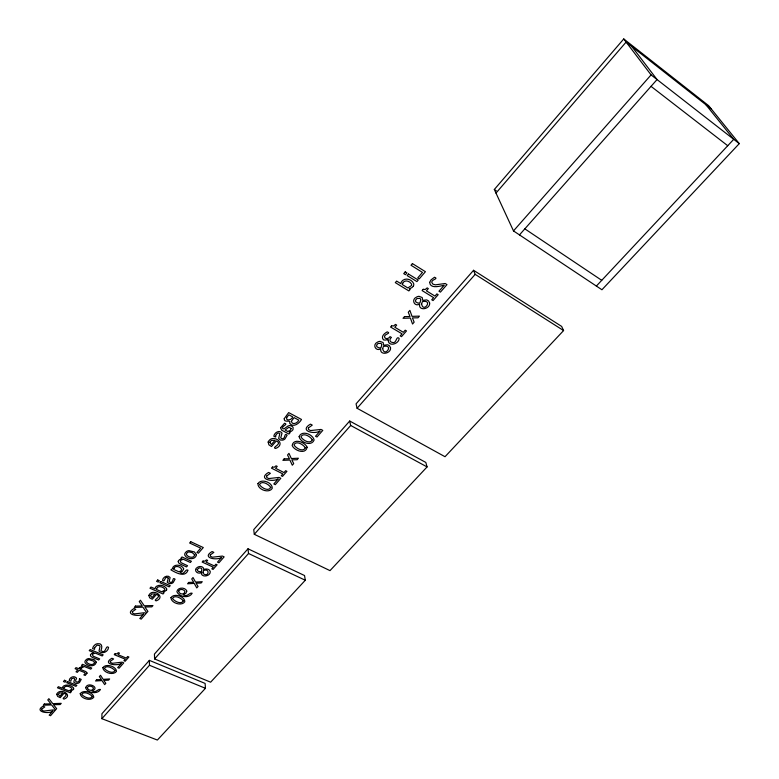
<?xml version="1.0" encoding="UTF-8"?>
<svg xmlns="http://www.w3.org/2000/svg" width="779" height="779" viewBox="0 0 779 779"><rect width="100%" height="100%" fill="white"/><g stroke="black" fill="none" stroke-linecap="round" stroke-linejoin="round"><path stroke-width="1.17" d="M101.883 718.686L101.932 713.73L149.364 660.368L205.12 683.436L205.452 688.305L157.377 740.05L101.883 718.686L149.49 665.256L149.364 660.368M494.324 189.482L623.745 38.95L708.666 105.701L739.271 143.628L601.933 289.759L513.488 230.915L494.324 189.482L496.33 190.836M495.989 193.085L626.121 42.066L711.324 108.992M473.564 270.294L356.061 403.863L357.094 408.274L445.023 456.718L563.587 330.569L561.649 326.411L473.564 270.294L475.18 274.354L563.587 330.569M357.094 408.274L475.18 274.354M513.488 230.915L651.078 74.901L623.745 38.95M349.693 421.02L253.74 529.623L254.295 534.306L330.004 570.627L427.077 466.923L425.811 462.434L349.693 421.02L350.686 425.47L427.077 466.923M254.295 534.306L350.686 425.47M519.476 234.898L657.057 79.555L631.886 46.594M247.995 548.796L154.446 654.068L154.593 658.937L210.622 682.19L305.29 580.248L304.55 575.545L247.995 548.796L248.53 553.499L154.593 658.937M596.373 286.059L733.74 139.314L705.969 104.785M149.49 665.256L205.452 688.305M248.53 553.499L305.29 580.248M524.832 228.851L601.739 280.333M651.04 86.352L727.732 145.722M651.078 74.901L739.271 143.628M299.117 436.639C300.11 442.277 311.425 446.883 314.103 440.067C313.158 434.409 301.736 429.765 299.117 436.639M284.238 418.664C283.712 423.562 291.356 418.927 289.622 423.133C293.011 428.236 299.506 423.338 301.502 419.453L288.668 412.597L284.238 418.664M307.111 447.214C305.777 454.926 294.326 450.651 292.154 445.53C293.41 437.759 304.978 442.053 307.111 447.214M58.269 694.401L59.925 696.173L62.807 692.813L59.516 692.959L58.269 694.401M390.561 347.794C391.272 353.763 379.451 355.876 380.746 348.846C375.663 351.835 372.158 344.503 377.377 342.205A4.723 3.895 -15.6 0 1 379.967 341.368L383.141 342.536L383.696 345.243L387.64 344.766L389.442 345.73L390.561 347.794M168.283 578.222L167.212 582.225L169.14 583.568L171.195 583.568A4.275 3.126 -4.1 0 0 173.201 582.526L175.071 579.196C172.013 576.431 173.892 582.867 170.513 582.429L169.131 581.621L170.134 577.531C167.855 574.454 162.85 576.898 162.519 580.316C165.187 583.033 164.447 575.233 168.069 577.872L168.283 578.222M194.682 554.882C194.098 558.845 188.167 557.365 186.6 554.862A2.561 1.909 -4.6 0 1 186.648 553.46L187.418 552.564A2.58 1.918 -4.7 0 1 189.131 551.931L192.296 552.662L194.682 554.882M41.618 709.182L41.988 710.321L43.848 711.061L53.284 709.912L54.997 710.575L50.577 715.687L49.174 715.161L52.69 711.081C48.59 714.509 33.74 711.548 43.049 706.251L44.812 706.913L41.618 709.182M203.027 572.253L203.163 573.548C208.753 578.096 210.457 567.813 203.475 570.51L203.027 572.253M186.785 591.125L185.938 593.238L183.377 594.796C187.174 597.805 189.628 591.962 192.189 593.238C189.073 598.847 179.121 597.016 176.872 591.709C177.485 587.084 185.48 586.928 186.785 591.125M291.356 421.351C291.969 425.568 297.86 423.085 298.805 420.134L294.072 417.612L291.356 421.351M96.226 662.101C95.486 667.311 87.433 666.454 85.154 662.802A4.285 2.98 -1.9 0 1 85.223 660.826L86.303 659.56A4.333 3.009 -1.9 0 1 88.806 658.547L94.152 659.696L96.226 662.101M183.669 568.845L182.374 571.319L180.076 572.331C184.243 576.363 185.227 568.164 188.012 570.218C185.09 578.154 175.431 572.477 170.893 569.858L172.344 568.836C173.279 563.441 182.091 564.424 183.669 568.845M429.638 303.06C430.339 309.224 418.157 311.444 419.647 304.112C414.37 307.169 411.059 299.477 416.376 297.179A4.83 4.031 -19.2 0 1 419.014 296.312L422.218 297.549L422.724 300.373L426.726 299.896L428.538 300.908L429.638 303.06M87.316 687.643C87.686 690.282 92.175 691.596 93.334 688.646L93.422 688.023C92.438 685.958 88.378 685.267 87.316 687.643M197.165 569.576L198.148 571.338L200.485 571.728L201.459 571.523L201.839 569.264A2.142 1.577 -5.2 0 0 200.846 568.095L199.112 567.92L197.165 569.576M275.639 436.269L275.61 437.048L273.818 436.221C274.179 432.579 279.7 429.414 282.037 433.143L280.703 437.856L282.105 438.811C285.757 439.307 283.946 432.033 287.139 435.149L284.929 438.976A4.538 3.603 -8.8 0 1 282.738 440.135L280.576 440.106L278.639 438.509L279.846 433.494C278.015 431.936 275.795 434.419 275.639 436.269M90.413 655.012L90.822 656.385L92.672 657.554L98.699 659.998L99.654 658.898L93.207 656.22L92.389 654.759A3.126 2.181 -2 0 1 93.714 653.639L95.272 653.114L102.205 655.947L103.159 654.837L90.189 649.54L89.234 650.65L93.938 652.568L91.464 653.562L90.413 655.012M79.487 679.2C79.672 683.631 73.226 682.55 76.546 678.597L76.361 677.934C74.141 675.296 69.448 677.243 69.156 680.534L70.821 681.187L71.532 678.772L73.927 678.012L74.628 678.967L73.781 682.19L75.709 683.378L77.686 683.349A4.119 2.824 -1.7 0 0 79.575 682.394L81.211 679.376L79.468 678.684L79.487 679.2M429.667 282.387C430.193 289.194 440.028 286.078 444.186 285.241L438.966 291.219L440.427 292.125L446.98 284.617L445.198 283.507L435.344 284.851L432.9 284.121L431.819 282.524C431.05 279.33 439.259 278.979 434.507 277.227L431.001 279.895L429.667 282.387M150.425 595.584L152.032 597.571L155.225 593.88L151.798 593.997L150.425 595.584M110.297 661.322L110.618 662.52L112.468 663.299L122.06 662.16L123.764 662.861L119.08 668.207L117.678 667.642L121.417 663.377C117.181 666.259 101.552 664.37 111.874 658.245L113.617 658.956L110.297 661.322M381.729 344.844L381.067 347.648L379.091 347.892L376.822 346.743L376.627 345.097L378 343.49L380.785 343.354A2.356 1.938 -15.6 0 1 381.729 344.844M85.671 687.672C87.112 693.067 97.579 694.712 100.501 689.473C98.018 688.383 95.72 693.661 92.078 690.963C100.725 687.808 87.676 681.138 85.671 687.672M132.323 611.778L132.634 613.044L134.524 613.891L144.358 612.742L146.092 613.492L141.213 619.12L139.792 618.507L143.677 614.027C139.129 617.104 123.374 614.835 133.978 608.535L135.76 609.305L132.323 611.778M201.264 572.477C200.826 578.067 210.895 576.45 210.233 571.426C209.356 568.874 205.89 568.475 203.738 569.556C204.001 567.521 201.751 566.294 199.921 566.518A4.285 3.165 -5.2 0 0 197.613 567.248C192.803 569.556 197.36 575.048 201.264 572.477M56.721 694.313L57.665 696.436L60.217 697.672L64.005 693.281C70.295 695.004 59.983 698.753 64.209 699.055C73.917 695.141 59.594 687.059 56.721 694.313M196.435 554.687C195.656 560.276 187.038 559.585 184.886 555.31A4.47 3.32 -4.7 0 1 185.09 553.1L186.288 551.698A4.508 3.359 -4.7 0 1 188.946 550.607L194.429 551.96L196.435 554.687M420.728 299.944L419.998 302.865L417.992 303.099L415.713 301.892L415.548 300.188L416.979 298.513L419.803 298.386A2.405 2.016 -19.2 0 1 420.728 299.944M178.644 591.047C178.78 594.367 184.516 595.39 184.944 591.543C184.087 589.216 179.725 588.486 178.644 591.047M178.216 561.308L178.566 562.827L180.416 564.142L186.502 566.917L187.554 565.71L181.049 562.672L180.28 561.055A3.243 2.395 -4.5 0 1 181.711 559.838L183.338 559.273L190.349 562.477L191.4 561.269L182.004 556.966L180.952 558.183L182.004 558.66L179.384 559.721L178.216 561.308M94.61 647.797L94.561 649.355L92.574 648.547L93.461 646.327L95.311 644.496A4.645 3.262 -2.1 0 1 97.755 643.707C102.468 643.016 102.4 647.515 100.919 650.416C106.071 655.324 105.457 644.214 108.563 647.427C108.271 651.857 102.03 654.623 99.001 651.069L100.024 646.56L99.576 645.577L97.073 645.139L94.61 647.797M388.244 340.296C388.224 347.093 399.043 344.123 399.179 338.417C395.975 335.174 396.793 344.191 392.314 342.439C389.432 342.176 389.188 338.904 391.447 337.473L390.036 336.635C389.062 338.68 384.992 339.741 384.524 336.859C384.047 333.87 391.856 333.461 387.221 331.854C384.904 333.13 381.428 335.661 382.684 338.699C383.482 342.078 389.403 338.096 388.244 340.296M280.635 427.7L281.579 430.105L288.921 434.049L290.09 432.686L289.077 432.15L291.687 431.079L292.992 429.677L293.099 427.476A4.08 3.252 -9.3 0 0 291.706 426.123C288.181 423.552 285.465 429.317 282.991 428.898C280.294 426.279 289.175 424.399 284.52 423.279L280.635 427.7M92.35 696.484L92.302 696.923C89.536 699.824 83.889 696.864 81.688 694.401C83.723 690.661 90.257 694.06 92.35 696.484M382.684 348.612C384.475 358.048 394.476 343.987 383.365 346.46L382.684 348.612M210.252 554.95L210.515 556.294L212.385 557.199L222.414 556.06L224.138 556.868L218.938 562.779L217.516 562.117L221.664 557.413C216.64 560.744 201.118 557.91 212.083 551.542L213.855 552.36L210.252 554.95M269.836 442.209L271.394 444.556L275.045 440.31L271.413 440.369L269.836 442.209M87.082 673.085L85.223 675.461L83.83 674.906L85.3 673.436L84.551 672.52L79.069 670.31L77.335 672.326L76.04 671.81L77.773 669.794L75.096 668.723L76.03 667.632L78.708 668.694L79.341 667.954L80.646 668.479L80.003 669.219L85.846 671.595L87.082 673.085M115.049 670.583C113.043 674.439 106.353 670.914 104.318 668.411C106.363 664.575 112.994 668.08 115.049 670.583M148.828 595.468L149.675 597.834L152.256 599.236L156.433 594.416C162.85 596.51 152.002 600.307 156.306 600.823C166.716 596.811 152.148 587.434 148.828 595.468M421.614 303.878C423.192 313.684 433.718 299.175 422.354 301.639L421.614 303.878M266.584 476.096L266.808 477.556L268.706 478.559L279.077 477.42L280.829 478.306L275.269 484.665L273.828 483.944L278.259 478.881C272.621 482.561 257.167 478.988 268.58 472.415L270.381 473.32L266.584 476.096M291.297 428.528L290.109 430.475L287.733 431.449L285.075 430.047L288.941 427.233L291.297 428.528M183.338 600.901C181.293 605.01 174.35 601.213 172.441 598.467C174.515 594.387 181.41 598.165 183.338 600.901M308.348 427.983L308.552 429.511L310.451 430.573L321.016 429.443L322.788 430.378L316.985 437.009L315.534 436.25L320.159 430.962C314.112 434.867 298.785 430.806 310.47 424.136L312.272 425.1L308.348 427.983M268.151 442.034L268.882 444.819L271.501 446.513L276.282 440.953C283.352 443.981 270.79 447.584 275.669 448.451C287.432 443.66 272.368 432.929 268.151 442.034M270.722 487.44C268.599 491.987 261.189 487.654 259.465 484.538C261.617 480.01 268.989 484.324 270.722 487.44M305.31 447.886C303.158 452.599 295.582 448.071 293.956 444.819C296.127 440.135 303.654 444.643 305.31 447.886M312.301 439.892C310.149 444.634 302.544 440.067 300.928 436.785C303.109 432.072 310.665 436.62 312.301 439.892M63.927 687.915L63.693 688.792L69.019 690.866L71.736 689.23A1.977 1.344 -1.6 0 0 71.6 688.13C69.682 686.387 65.475 684.994 63.927 687.915M80.218 693.661C80.636 698.539 90.646 701.597 93.811 697.234C93.451 692.356 83.353 689.269 80.218 693.661M102.847 667.642C103.13 672.628 113.335 675.851 116.519 671.362C116.285 666.376 105.993 663.124 102.847 667.642M156.657 588.457L156.375 589.421L161.769 591.806L164.681 590.015A2.055 1.5 -3.8 0 0 164.603 588.788C162.723 586.743 158.254 585.321 156.657 588.457M173.931 568.407L173.629 569.42L178.78 571.747C186.347 570.053 176.112 563.236 173.931 568.407M170.961 597.629C170.874 602.917 181.565 606.578 184.808 601.758C184.944 596.461 174.175 592.77 170.961 597.629M94.571 662.725C93.266 665.909 88.514 664.351 86.781 662.384A2.464 1.704 -1.9 0 1 86.742 661.128L87.443 660.319A2.473 1.724 -1.9 0 1 89.059 659.725L93.577 661.089L94.571 662.725M257.976 483.564C257.333 489.339 268.813 493.847 272.212 488.423C272.903 482.649 261.335 478.092 257.976 483.564M402.704 283.215L402.227 284.501L407.836 287.938L411.361 285.65A2.337 1.977 -19.2 0 0 411.478 284.004C409.822 280.917 404.418 279.34 402.704 283.215M286.711 417.466C285.289 421.556 292.329 419.988 292.651 416.853L288.882 414.837L286.711 417.466M81.396 668.109L79.546 667.798L82.905 665.977L81.522 665.422L82.467 664.321L91.747 668.051L90.802 669.142L84.22 666.503L81.396 668.109M73.518 689.415L70.324 691.382L71.269 691.742L70.344 692.813L57.461 687.789L58.386 686.718L62.398 688.285A4.888 3.33 -1.5 0 1 63.674 685.958C66.721 684.089 71.123 685.16 73.411 687.75A3.447 2.347 -1.6 0 1 73.518 689.415M166.511 590.248L163.093 592.391L164.038 592.809L163.025 593.987L149.977 588.233L150.99 587.045L155.06 588.846A5.073 3.691 -3.7 0 1 156.521 586.275C159.666 584.25 164.34 585.487 166.502 588.398A3.583 2.61 -3.9 0 1 166.511 590.248M413.357 286.039L412.023 287.578L409.209 288.775L410.192 289.389L408.868 290.927L395.304 282.631L396.628 281.073L400.864 283.673A5.774 4.878 -19.1 0 1 402.899 280.265C406.424 277.626 412.003 279.671 413.649 283.556A4.08 3.437 -19.2 0 1 413.357 286.039M405.246 271.852L403.726 273.633L405.44 274.685L406.959 272.913L405.246 271.852M412.422 263.594L411 265.249L422.471 272.397L417.729 277.908L419.258 278.853L425.412 271.696L412.422 263.594M408.498 274.033L407.164 275.591L416.901 281.599L418.235 280.05L408.498 274.033M64.511 680.291L63.45 681.528L65.076 682.17L66.127 680.934L64.511 680.291M44.315 704.012L43.283 705.219L51.599 704.927L55.562 709.922L56.663 708.647L53.508 704.732L60.207 704.547L61.249 703.34L52.806 703.641L48.873 698.685L47.782 699.97L50.898 703.836L44.315 704.012M67.617 681.625L66.692 682.706L75.943 686.338L76.868 685.267L67.617 681.625M157.718 579.995L156.55 581.348L158.195 582.079L159.354 580.725L157.718 579.995M135.419 606.072L134.27 607.406L142.908 607.182L146.715 612.781L147.922 611.379L144.894 606.997L151.837 606.87L152.986 605.556L144.232 605.78L140.444 600.219L139.237 601.631L142.245 605.965L135.419 606.072M190.738 541.707L189.618 543.002L200.7 548.153L196.951 552.486L198.431 553.168L203.3 547.549L190.738 541.707M160.863 581.514L159.841 582.702L169.199 586.86L170.231 585.681L160.863 581.514M391.603 325.797L390.542 327.024L402.022 333.821L400.211 335.895L401.506 336.655L406.492 330.948L405.197 330.179L403.337 332.312L394.817 327.248L396.667 325.116L395.498 324.415L393.58 325.982L391.603 325.797M423.201 289.311L422.101 290.577L433.601 297.646L431.741 299.788L433.036 300.577L438.178 294.696L436.883 293.897L434.964 296.088L426.415 290.83L428.333 288.619L427.165 287.899L425.188 289.515L423.201 289.311M272.446 467.059L271.501 468.15L282.826 473.914L281.229 475.755L282.504 476.397L286.925 471.344L285.65 470.691L284.004 472.58L275.581 468.286L277.227 466.397L276.078 465.803L274.335 467.205L272.446 467.059M404.486 316.605L403.006 318.309L410.387 318.056L412.549 324.025L414.146 322.194L412.432 317.871L417.972 317.813L419.453 316.118L412.033 316.362L409.881 310.383L408.274 312.243L409.978 316.547L404.486 316.605M284.179 458.86L282.865 460.37L289.885 460.038L292.291 465.219L293.712 463.593L291.823 459.853L297.101 459.727L298.415 458.218L291.356 458.549L288.96 453.359L287.539 455.004L289.418 458.734L284.179 458.86M115.058 653.766L114.26 654.681L125.292 659.2L123.929 660.748L125.176 661.254L128.905 657.009L127.659 656.493L126.276 658.08L118.077 654.711L119.469 653.123L118.35 652.656L116.831 653.844L115.058 653.766M96.615 679.765L95.544 680.992L101.981 680.573L104.668 684.624L105.827 683.31L103.743 680.379L108.593 680.155L109.664 678.937L103.188 679.356L100.51 675.296L99.352 676.63L101.426 679.541L96.615 679.765M203.027 561.055L202.16 562.058L213.29 567.17L211.81 568.855L213.066 569.43L217.146 564.794L215.9 564.22L214.371 565.944L206.104 562.136L207.623 560.403L206.484 559.877L204.858 561.162L203.027 561.055M188.722 582.439L187.544 583.783L194.224 583.403L196.775 587.931L198.051 586.48L196.065 583.208L201.089 583.023L202.277 581.689L195.548 582.069L193.017 577.531L191.731 579.001L193.708 582.254L188.722 582.439"/></g></svg>
